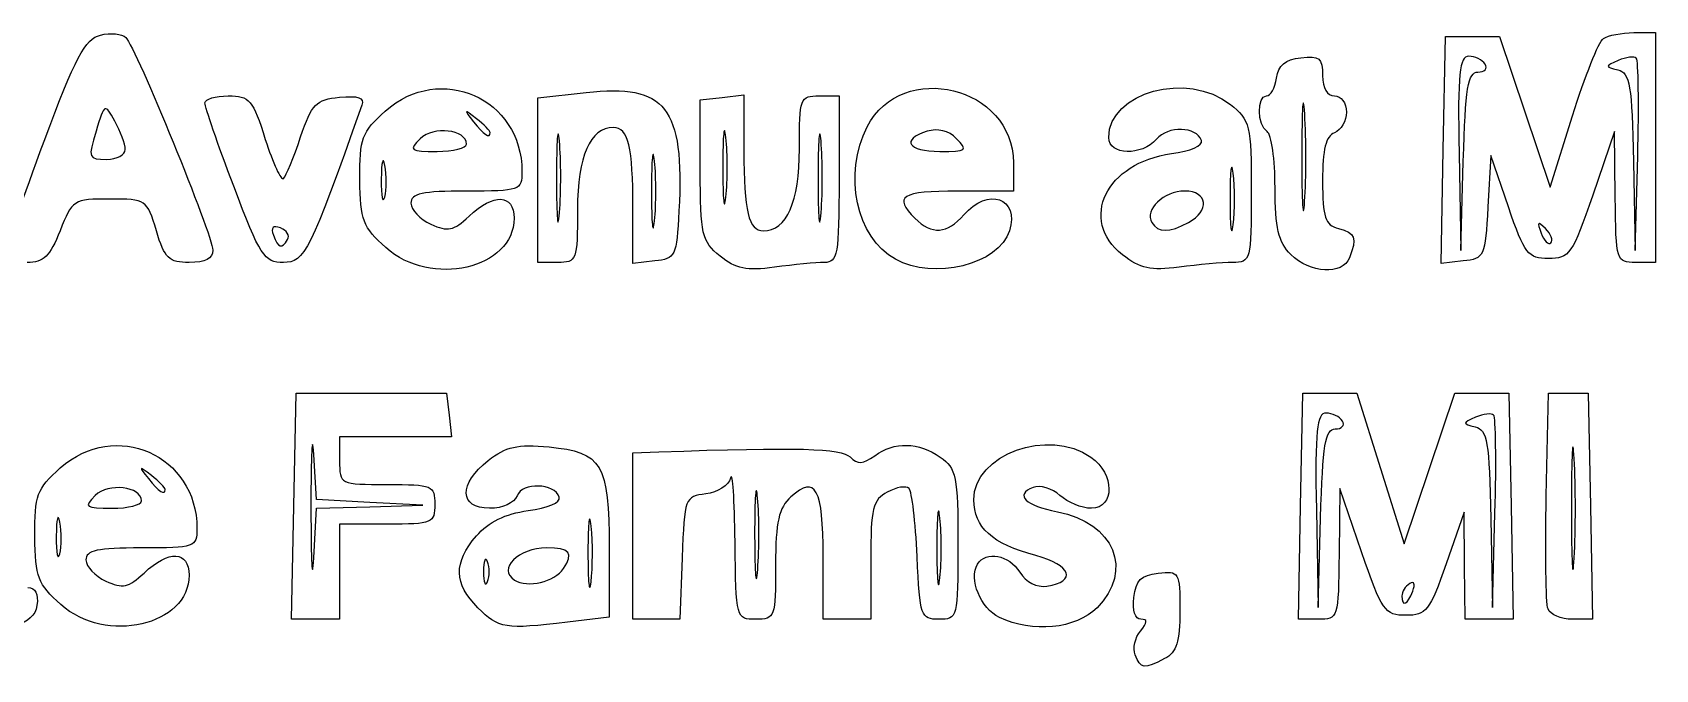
# Model space of a CAD drawing. Extents: x 0.53 to 3.78, y 0.49 to 2.29.
# Drawn here: x 2.611 to 3.293, y 0.489 to 0.757 of the extents above; entities that cross this region are included whole.
import ezdxf

# ---------------------------------------------------------------- set-up
doc = ezdxf.new("R2010")
doc.units = 0
doc.layers.get('0').update_dxf_attribs({"linetype": 'CONTINUOUS'})

msp = doc.modelspace()

# ---------------------------------------------------------------- linework, layer by layer
at = {"color": 7}
for p, q in [((3.204074, 0.70727), (3.205, 0.755)), ((3.205, 0.755), (3.216386, 0.755)), ((3.216386, 0.755), (3.227772, 0.755)), ((3.227772, 0.755), (3.238427, 0.723333)), ((3.284167, 0.756616), (3.293334, 0.756671)), ((3.293334, 0.756671), (3.293334, 0.708338)), ((3.285254, 0.745857), (3.285253, 0.745858)), ((3.218639, 0.74), (3.218639, 0.74)), ((2.823333, 0.729139), (2.843617, 0.731434)), ((2.900833, 0.729388), (2.91, 0.730442)), ((2.91, 0.730442), (2.91, 0.70716)), ((2.823333, 0.694569), (2.823333, 0.729139)), ((2.891666, 0.728333), (2.900833, 0.729388)), ((2.891666, 0.698866), (2.891666, 0.728333)), ((2.941666, 0.729999), (2.95, 0.729999)), ((2.95, 0.729999), (2.95, 0.694999)), ((3.145797, 0.722378), (3.1458, 0.722378)), ((3.238427, 0.723333), (3.249081, 0.691667)), ((3.249081, 0.691667), (3.258449, 0.721667)), ((2.803333, 0.714592), (2.803333, 0.714592)), ((2.832432, 0.710934), (2.832436, 0.710934)), ((2.902428, 0.7125), (2.902428, 0.7125)), ((2.942432, 0.710934), (2.942435, 0.710934)), ((2.999419, 0.712009), (2.999419, 0.712009)), ((3.276145, 0.715005), (3.266957, 0.688338)), ((3.276406, 0.687505), (3.276145, 0.715005)), ((2.649882, 0.7075), (2.649882, 0.7075)), ((2.793333, 0.709775), (2.793333, 0.709775)), ((3.203148, 0.659544), (3.204075, 0.707275)), ((3.204075, 0.707275), (3.204074, 0.70727)), ((3.210712, 0.705833), (3.211425, 0.665)), ((3.224045, 0.705005), (3.222856, 0.683338)), ((3.231473, 0.683338), (3.224045, 0.705005)), ((3.284767, 0.665), (3.285827, 0.704612)), ((3.293334, 0.708338), (3.293334, 0.660005)), ((2.759023, 0.700794), (2.759024, 0.700794)), ((2.872428, 0.7025), (2.872428, 0.7025)), ((3.023333, 0.701923), (3.023333, 0.69)), ((3.115744, 0.6975), (3.115744, 0.6975)), ((3.211425, 0.665), (3.212488, 0.7025)), ((3.28405, 0.702255), (3.284767, 0.665)), ((2.695451, 0.692049), (2.695451, 0.692049)), ((2.823333, 0.66), (2.823333, 0.69457)), ((2.823333, 0.69457), (2.823333, 0.694569)), ((3.023333, 0.69), (3, 0.69)), ((2.863333, 0.659557), (2.863333, 0.68284)), ((3.096885, 0.676779), (3.096885, 0.676784)), ((2.718117, 0.669651), (2.718117, 0.669651)), ((3.24708, 0.674222), (3.24708, 0.674222)), ((2.759404, 0.666228), (2.759404, 0.666228)), ((2.899961, 0.662688), (2.899961, 0.662689)), ((3.069166, 0.663251), (3.069166, 0.663251)), ((3.139999, 0.663333), (3.14, 0.663333)), ((2.831667, 0.66), (2.823333, 0.66)), ((2.8725, 0.660612), (2.863333, 0.659557)), ((2.9737, 0.661318), (2.9737, 0.661318)), ((3.212408, 0.660608), (3.203148, 0.659544)), ((3.293334, 0.660005), (3.285, 0.660005)), ((2.720742, 0.5575), (2.721666, 0.605)), ((2.721666, 0.605), (2.753333, 0.605)), ((2.753333, 0.605), (2.785, 0.605)), ((2.785, 0.605), (2.786054, 0.595833)), ((3.144075, 0.5575), (3.144999, 0.605)), ((3.144999, 0.605), (3.156348, 0.605)), ((3.156348, 0.605), (3.167696, 0.605)), ((3.167696, 0.605), (3.177636, 0.573334)), ((3.198235, 0.573334), (3.208894, 0.605)), ((3.208894, 0.605), (3.22028, 0.605)), ((3.22028, 0.605), (3.231666, 0.605)), ((3.231666, 0.605), (3.232591, 0.5575)), ((3.247395, 0.561843), (3.248333, 0.605)), ((3.248333, 0.605), (3.256666, 0.605)), ((3.256666, 0.605), (3.265, 0.605)), ((3.265, 0.605), (3.265924, 0.5575)), ((2.786054, 0.595833), (2.787108, 0.586667)), ((3.225254, 0.595858), (3.225253, 0.595858)), ((3.158639, 0.59), (3.158639, 0.59)), ((2.763554, 0.586667), (2.739999, 0.586667)), ((2.739999, 0.586667), (2.739999, 0.576667)), ((2.787108, 0.586667), (2.763554, 0.586667)), ((2.863333, 0.58), (2.874167, 0.580375)), ((2.730324, 0.560298), (2.729125, 0.579316)), ((2.863333, 0.545), (2.863333, 0.58)), ((3.177636, 0.573334), (3.187576, 0.541667)), ((3.187576, 0.541667), (3.198235, 0.573334)), ((3.259135, 0.5775), (3.259135, 0.5775)), ((2.656666, 0.559775), (2.656666, 0.559775)), ((2.666666, 0.564592), (2.666666, 0.564592)), ((2.752662, 0.559136), (2.730324, 0.560298)), ((2.915765, 0.560934), (2.915769, 0.560934)), ((3.160522, 0.565), (3.16026, 0.5375)), ((3.169709, 0.538334), (3.160522, 0.565)), ((2.719816, 0.51), (2.72074, 0.5575)), ((2.72074, 0.5575), (2.720742, 0.5575)), ((2.729135, 0.535834), (2.730318, 0.556668)), ((2.730318, 0.556668), (2.752659, 0.557321)), ((2.752659, 0.55732), (2.775, 0.557973)), ((2.752659, 0.557321), (2.752659, 0.55732)), ((2.775, 0.557973), (2.752662, 0.559136)), ((3.143149, 0.51), (3.144074, 0.5575)), ((3.144074, 0.5575), (3.144075, 0.5575)), ((3.150712, 0.555834), (3.151425, 0.515)), ((3.212812, 0.555), (3.205288, 0.533334)), ((3.213072, 0.5325), (3.212812, 0.555)), ((3.224767, 0.515), (3.225827, 0.554612)), ((3.232591, 0.5575), (3.233515, 0.51)), ((3.265924, 0.5575), (3.266849, 0.51)), ((2.622357, 0.550794), (2.622357, 0.550794)), ((2.759999, 0.55), (2.739999, 0.55)), ((2.739999, 0.55), (2.739999, 0.53)), ((2.845761, 0.549092), (2.845766, 0.549092)), ((2.992428, 0.5525), (2.992428, 0.5525)), ((3.151425, 0.515), (3.152488, 0.5525)), ((3.22405, 0.552255), (3.224767, 0.515)), ((2.853333, 0.539827), (2.853333, 0.510928)), ((2.863334, 0.545001), (2.863333, 0.545)), ((2.863334, 0.510001), (2.863334, 0.545001)), ((2.802207, 0.534167), (2.802207, 0.534167)), ((2.884026, 0.535834), (2.883053, 0.510001)), ((2.943333, 0.510001), (2.943333, 0.53647)), ((2.963333, 0.534883), (2.963333, 0.510001)), ((3.213332, 0.51), (3.213072, 0.5325)), ((2.739999, 0.53), (2.739999, 0.51)), ((2.834115, 0.531283), (2.834115, 0.531283)), ((3.191272, 0.52184), (3.191272, 0.52184)), ((2.622737, 0.516228), (2.622737, 0.516228)), ((2.798182, 0.514848), (2.798182, 0.514848)), ((3.248123, 0.514343), (3.248124, 0.514343)), ((2.729907, 0.51), (2.719816, 0.51)), ((2.739999, 0.51), (2.729907, 0.51)), ((2.853333, 0.510928), (2.835833, 0.508826)), ((2.873193, 0.510001), (2.863334, 0.510001)), ((2.883053, 0.510001), (2.873193, 0.510001)), ((2.953333, 0.510001), (2.943333, 0.510001)), ((2.963333, 0.510001), (2.953333, 0.510001)), ((3.017428, 0.510767), (3.017427, 0.510767)), ((3.151574, 0.51), (3.143149, 0.51)), ((3.223423, 0.51), (3.213332, 0.51)), ((3.233515, 0.51), (3.223423, 0.51)), ((3.266849, 0.51), (3.258319, 0.51)), ((3.074522, 0.495042), (3.074522, 0.495042))]:
    msp.add_line(p, q, dxfattribs=at)
for points in [[(2.615732, 0.710976), (2.628899, 0.746213), (2.633012, 0.753958), (2.639411, 0.755566)], [(2.639411, 0.755566), (2.64367, 0.756636), (2.648479, 0.756187), (2.650099, 0.754568)], [(2.650099, 0.754568), (2.65436, 0.750306), (2.686667, 0.671344), (2.686667, 0.66519)], [(3.258449, 0.721667), (3.263601, 0.738167), (3.269433, 0.752769), (3.271409, 0.754116)], [(3.271409, 0.754116), (3.273384, 0.755463), (3.279125, 0.756588), (3.284167, 0.756616)], [(2.759219, 0.723601), (2.78228, 0.744218), (2.816667, 0.729), (2.816667, 0.698177)], [(2.961826, 0.716975), (2.976548, 0.745444), (3.023333, 0.733994), (3.023333, 0.701923)], [(3.133934, 0.7375), (3.134696, 0.74287), (3.137602, 0.7453), (3.144166, 0.746055)], [(3.144166, 0.746055), (3.152059, 0.746963), (3.153333, 0.74592), (3.153333, 0.738555)], [(3.214803, 0.746667), (3.210844, 0.746667), (3.210125, 0.739494), (3.210712, 0.705833)], [(3.221667, 0.743333), (3.220534, 0.745167), (3.217445, 0.746667), (3.214803, 0.746667)], [(3.277644, 0.744895), (3.272013, 0.742452), (3.272005, 0.74222), (3.2775, 0.740906)], [(3.285253, 0.745858), (3.284356, 0.746755), (3.280931, 0.746323), (3.277644, 0.744895)], [(3.285827, 0.704612), (3.28641, 0.726399), (3.286152, 0.744959), (3.285254, 0.745857)], [(3.063384, 0.7125), (3.063552, 0.731663), (3.096494, 0.740628), (3.11455, 0.726425)], [(3.129767, 0.73), (3.131473, 0.73), (3.133348, 0.733375), (3.133934, 0.7375)], [(3.153333, 0.738555), (3.153333, 0.733173), (3.155187, 0.73), (3.158333, 0.73)], [(3.212488, 0.7025), (3.213365, 0.733433), (3.214442, 0.74), (3.218639, 0.74)], [(3.218639, 0.74), (3.221437, 0.74), (3.2228, 0.7415), (3.221667, 0.743333)], [(3.2775, 0.740906), (3.28257, 0.739693), (3.283428, 0.73463), (3.28405, 0.702255)], [(2.843617, 0.731434), (2.877178, 0.735231), (2.884964, 0.725318), (2.882703, 0.681667)], [(3.1458, 0.722378), (3.145137, 0.732987), (3.144587, 0.725167), (3.14458, 0.705)], [(2.645498, 0.719353), (2.641268, 0.726976), (2.641203, 0.726941), (2.637595, 0.715186)], [(2.683333, 0.727049), (2.683333, 0.728672), (2.687757, 0.73), (2.693163, 0.73)], [(2.695451, 0.692049), (2.688786, 0.709675), (2.683333, 0.725425), (2.683333, 0.727049)], [(2.693163, 0.73), (2.702152, 0.73), (2.703486, 0.728436), (2.708759, 0.711707)], [(2.749339, 0.726078), (2.727463, 0.6643), (2.725318, 0.66), (2.716376, 0.66)], [(2.7236, 0.712736), (2.728301, 0.726657), (2.73005, 0.728449), (2.739884, 0.729411)], [(2.739884, 0.729411), (2.7479, 0.730196), (2.750476, 0.729288), (2.749339, 0.726078)], [(2.748518, 0.694829), (2.748349, 0.712226), (2.749272, 0.714708), (2.759219, 0.723601)], [(2.7975, 0.720425), (2.792213, 0.724571), (2.792095, 0.724454), (2.796241, 0.719167)], [(2.933333, 0.707762), (2.933333, 0.72926), (2.93361, 0.729999), (2.941666, 0.729999)], [(3.11455, 0.726425), (3.122867, 0.719883), (3.123333, 0.717936), (3.123333, 0.689758)], [(3.13, 0.715), (3.125794, 0.717599), (3.125603, 0.73), (3.129767, 0.73)], [(3.158333, 0.73), (3.161136, 0.73), (3.163333, 0.727025), (3.163333, 0.723229)], [(2.649882, 0.7075), (2.649815, 0.709792), (2.647844, 0.715125), (2.645498, 0.719353)], [(2.793333, 0.709775), (2.793333, 0.715887), (2.779395, 0.717491), (2.773914, 0.712009)], [(2.796241, 0.719167), (2.800596, 0.713614), (2.803333, 0.711848), (2.803333, 0.714592)], [(2.803333, 0.714592), (2.803333, 0.715284), (2.800708, 0.717909), (2.7975, 0.720425)], [(2.832436, 0.710934), (2.831737, 0.71867), (2.831173, 0.711501), (2.831183, 0.695)], [(2.85516, 0.716667), (2.84531, 0.716667), (2.84, 0.704608), (2.84, 0.682238)], [(2.863333, 0.68284), (2.863333, 0.708532), (2.861368, 0.716667), (2.85516, 0.716667)], [(2.902428, 0.7125), (2.901709, 0.719375), (2.90112, 0.71375), (2.90112, 0.7)], [(2.942435, 0.710934), (2.941736, 0.71867), (2.941173, 0.711501), (2.941183, 0.695)], [(2.9737, 0.661318), (2.957243, 0.67044), (2.951553, 0.69711), (2.961826, 0.716975)], [(3.102364, 0.711289), (3.100435, 0.717155), (3.088178, 0.717505), (3.083466, 0.711828)], [(3.145786, 0.685712), (3.146457, 0.69527), (3.146463, 0.71177), (3.145797, 0.722378)], [(3.163333, 0.723229), (3.163333, 0.719505), (3.161083, 0.715594), (3.158333, 0.714539)], [(2.599898, 0.664167), (2.599843, 0.666458), (2.606967, 0.687523), (2.615732, 0.710976)], [(2.637595, 0.715186), (2.634125, 0.703881), (2.634328, 0.703333), (2.641979, 0.703333)], [(2.708759, 0.711707), (2.71193, 0.701646), (2.715382, 0.694252), (2.716429, 0.695276)], [(2.716429, 0.695276), (2.717476, 0.696301), (2.720703, 0.704157), (2.7236, 0.712736)], [(2.773914, 0.712009), (2.769012, 0.707108), (2.769594, 0.706667), (2.780952, 0.706667)], [(2.832454, 0.680934), (2.833143, 0.689698), (2.833135, 0.703198), (2.832432, 0.710934)], [(2.902428, 0.6875), (2.903147, 0.694375), (2.903147, 0.705625), (2.902428, 0.7125)], [(2.942454, 0.680934), (2.943143, 0.689698), (2.943135, 0.703198), (2.942432, 0.710934)], [(2.987038, 0.715118), (2.975801, 0.711551), (2.978889, 0.706667), (2.992381, 0.706667)], [(2.999419, 0.712009), (2.996008, 0.71542), (2.991532, 0.716544), (2.987038, 0.715118)], [(2.992381, 0.706667), (3.003739, 0.706667), (3.00432, 0.707108), (2.999419, 0.712009)], [(3.083466, 0.711828), (3.07745, 0.704579), (3.063319, 0.705052), (3.063384, 0.7125)], [(3.089798, 0.705729), (3.097784, 0.7068), (3.103071, 0.70914), (3.102364, 0.711289)], [(3.133333, 0.69147), (3.133333, 0.703278), (3.131833, 0.713867), (3.13, 0.715)], [(3.158333, 0.714539), (3.154729, 0.713156), (3.153333, 0.707513), (3.153333, 0.694331)], [(2.641979, 0.703333), (2.64639, 0.703333), (2.649947, 0.705208), (2.649882, 0.7075)], [(2.759024, 0.700794), (2.758226, 0.704941), (2.757544, 0.702333), (2.757507, 0.695)], [(2.780952, 0.706667), (2.787761, 0.706667), (2.793333, 0.708066), (2.793333, 0.709775)], [(2.872428, 0.7025), (2.871709, 0.709375), (2.871121, 0.70375), (2.871121, 0.69)], [(2.91, 0.70716), (2.91, 0.681467), (2.911965, 0.673333), (2.918173, 0.673333)], [(2.918173, 0.673333), (2.928023, 0.673333), (2.933333, 0.685392), (2.933333, 0.707762)], [(3.069166, 0.663251), (3.050609, 0.677894), (3.06234, 0.702046), (3.089798, 0.705729)], [(3.115744, 0.6975), (3.115004, 0.703458), (3.1144, 0.698583), (3.1144, 0.686667)], [(3.14458, 0.705), (3.144573, 0.684833), (3.145115, 0.676154), (3.145786, 0.685712)], [(2.758957, 0.687461), (2.759791, 0.690648), (2.759821, 0.696648), (2.759023, 0.700794)], [(2.816667, 0.698177), (2.816667, 0.690275), (2.815881, 0.69), (2.793333, 0.69)], [(2.872428, 0.6775), (2.873147, 0.684375), (2.873147, 0.695625), (2.872428, 0.7025)], [(2.899961, 0.662689), (2.892255, 0.668923), (2.891666, 0.671492), (2.891666, 0.698866)], [(2.90112, 0.7), (2.90112, 0.68625), (2.901709, 0.680625), (2.902428, 0.6875)], [(3.115744, 0.675833), (3.116484, 0.681792), (3.116484, 0.691542), (3.115744, 0.6975)], [(2.716376, 0.66), (2.708306, 0.66), (2.706554, 0.662683), (2.695451, 0.692049)], [(2.759404, 0.666228), (2.749785, 0.674823), (2.748684, 0.677715), (2.748518, 0.694829)], [(2.757507, 0.695), (2.757474, 0.687667), (2.758122, 0.684274), (2.758957, 0.687461)], [(2.793333, 0.69), (2.774669, 0.69), (2.77, 0.688986), (2.77, 0.684929)], [(2.831183, 0.695), (2.831193, 0.6785), (2.831765, 0.67217), (2.832454, 0.680934)], [(2.871121, 0.69), (2.871121, 0.67625), (2.871708, 0.670625), (2.872428, 0.6775)], [(2.941183, 0.695), (2.941193, 0.6785), (2.941765, 0.67217), (2.942454, 0.680934)], [(2.95, 0.694999), (2.95, 0.663097), (2.949451, 0.659999), (2.943798, 0.659999)], [(3, 0.69), (2.976153, 0.69), (2.972673, 0.687802), (2.981904, 0.678571)], [(3.00244, 0.68), (3.012575, 0.691837), (3.026041, 0.687117), (3.021645, 0.673267)], [(3.095408, 0.69), (3.086529, 0.69), (3.078284, 0.682139), (3.081576, 0.676813)], [(3.096885, 0.676784), (3.105999, 0.681662), (3.105067, 0.69), (3.095408, 0.69)], [(3.123333, 0.689758), (3.123333, 0.660708), (3.123146, 0.66), (3.115465, 0.66)], [(3.14, 0.663333), (3.134713, 0.66862), (3.133333, 0.674444), (3.133333, 0.69147)], [(3.153333, 0.694331), (3.153333, 0.678846), (3.154355, 0.675775), (3.159999, 0.674299)], [(2.643311, 0.686667), (2.628167, 0.686667), (2.627514, 0.686249), (2.62244, 0.673333)], [(2.662939, 0.673333), (2.659017, 0.686426), (2.658662, 0.686667), (2.643311, 0.686667)], [(2.77, 0.684929), (2.77, 0.682139), (2.773765, 0.678142), (2.778366, 0.676045)], [(2.794414, 0.67945), (2.804857, 0.68926), (2.813333, 0.688868), (2.813333, 0.678575)], [(3.1144, 0.686667), (3.1144, 0.67475), (3.115004, 0.669875), (3.115744, 0.675833)], [(3.222856, 0.683338), (3.221711, 0.662462), (3.221329, 0.661632), (3.212408, 0.660608)], [(3.248336, 0.661671), (3.239708, 0.661671), (3.238266, 0.663524), (3.231473, 0.683338)], [(3.266957, 0.688338), (3.258383, 0.66345), (3.257141, 0.661671), (3.248336, 0.661671)], [(3.285, 0.660005), (3.276806, 0.660005), (3.276663, 0.660463), (3.276406, 0.687505)], [(2.715151, 0.674481), (2.711941, 0.675712), (2.710957, 0.674719), (2.712193, 0.671497)], [(2.813333, 0.678575), (2.813333, 0.657289), (2.778368, 0.649284), (2.759404, 0.666228)], [(2.778366, 0.676045), (2.785488, 0.6728), (2.787876, 0.673307), (2.794414, 0.67945)], [(2.84, 0.682238), (2.84, 0.66074), (2.839723, 0.66), (2.831667, 0.66)], [(2.882703, 0.681667), (2.881716, 0.662623), (2.881228, 0.661616), (2.8725, 0.660612)], [(2.981904, 0.678571), (2.988957, 0.671518), (2.995571, 0.671978), (3.00244, 0.68)], [(3.081576, 0.676813), (3.084294, 0.672414), (3.088705, 0.672406), (3.096885, 0.676779)], [(3.24708, 0.674222), (3.243788, 0.67749), (3.243405, 0.677107), (3.245214, 0.672356)], [(2.62244, 0.673333), (2.618215, 0.662576), (2.615541, 0.66), (2.608601, 0.66)], [(2.6768, 0.66), (2.668178, 0.66), (2.666431, 0.661681), (2.662939, 0.673333)], [(2.712193, 0.671497), (2.714342, 0.665898), (2.715563, 0.665517), (2.718117, 0.669651)], [(2.718117, 0.669651), (2.719132, 0.671292), (2.717796, 0.673466), (2.715151, 0.674481)], [(3.021645, 0.673267), (3.01716, 0.659136), (2.989897, 0.652341), (2.9737, 0.661318)], [(3.159999, 0.674299), (3.167088, 0.672445), (3.167873, 0.670357), (3.164643, 0.661939)], [(3.245214, 0.672356), (3.246466, 0.669069), (3.24833, 0.667219), (3.249356, 0.668245)], [(3.249356, 0.668245), (3.250383, 0.669272), (3.249358, 0.671961), (3.24708, 0.674222)], [(2.686667, 0.66519), (2.686667, 0.661661), (2.683508, 0.66), (2.6768, 0.66)], [(2.922926, 0.657989), (2.911199, 0.656381), (2.906591, 0.657324), (2.899961, 0.662688)], [(3.092965, 0.658009), (3.081065, 0.65639), (3.076621, 0.657369), (3.069166, 0.663251)], [(3.164643, 0.661939), (3.161817, 0.654576), (3.147973, 0.65536), (3.139999, 0.663333)], [(2.943798, 0.659999), (2.940387, 0.659999), (2.930995, 0.659095), (2.922926, 0.657989)], [(3.115465, 0.66), (3.111137, 0.66), (3.101012, 0.659104), (3.092965, 0.658009)], [(2.622553, 0.573601), (2.645613, 0.594218), (2.68, 0.579), (2.68, 0.548177)], [(3.154803, 0.596667), (3.150844, 0.596667), (3.150125, 0.589494), (3.150712, 0.555834)], [(3.161667, 0.593334), (3.160534, 0.595167), (3.157445, 0.596667), (3.154803, 0.596667)], [(3.217644, 0.594896), (3.212013, 0.592452), (3.212005, 0.592221), (3.2175, 0.590906)], [(3.225253, 0.595858), (3.224356, 0.596756), (3.220931, 0.596324), (3.217644, 0.594896)], [(3.225827, 0.554612), (3.226409, 0.576399), (3.226152, 0.59496), (3.225254, 0.595858)], [(2.729125, 0.579316), (2.728467, 0.589776), (2.727933, 0.579584), (2.727939, 0.556668)], [(3.006666, 0.560275), (3.006666, 0.579295), (3.038035, 0.590675), (3.055925, 0.578144)], [(3.152488, 0.5525), (3.153365, 0.583434), (3.154442, 0.59), (3.158639, 0.59)], [(3.158639, 0.59), (3.161437, 0.59), (3.1628, 0.5915), (3.161667, 0.593334)], [(3.2175, 0.590906), (3.22257, 0.589694), (3.223428, 0.584631), (3.22405, 0.552255)], [(3.259135, 0.5775), (3.258483, 0.588959), (3.257951, 0.579584), (3.257951, 0.556667)], [(2.8025, 0.576752), (2.809935, 0.582622), (2.814763, 0.583694), (2.828059, 0.58243)], [(2.828059, 0.58243), (2.850385, 0.580307), (2.853333, 0.575337), (2.853333, 0.539827)], [(2.874167, 0.580375), (2.933091, 0.582412), (2.950923, 0.581934), (2.954637, 0.57822)], [(2.964992, 0.57874), (2.973249, 0.584778), (2.983435, 0.584558), (2.992592, 0.578145)], [(2.611851, 0.544829), (2.611682, 0.562226), (2.612606, 0.564708), (2.622553, 0.573601)], [(2.660833, 0.570425), (2.655546, 0.574571), (2.655428, 0.574454), (2.659575, 0.569167)], [(2.739999, 0.576667), (2.739999, 0.566667), (2.739999, 0.566667), (2.759999, 0.566667)], [(2.802976, 0.556666), (2.790212, 0.556666), (2.78997, 0.566861), (2.8025, 0.576752)], [(2.954637, 0.57822), (2.957846, 0.575011), (2.960043, 0.575122), (2.964992, 0.57874)], [(2.992592, 0.578145), (2.999358, 0.573406), (3, 0.570228), (3, 0.541478)], [(3.055925, 0.578144), (3.065927, 0.571138), (3.066042, 0.556667), (3.056096, 0.556667)], [(3.259135, 0.535834), (3.259786, 0.547292), (3.259786, 0.566042), (3.259135, 0.5775)], [(2.656666, 0.559775), (2.656666, 0.565887), (2.642729, 0.567491), (2.637247, 0.562009)], [(2.659575, 0.569167), (2.663929, 0.563614), (2.666666, 0.561848), (2.666666, 0.564592)], [(2.666666, 0.564592), (2.666666, 0.565284), (2.664041, 0.567909), (2.660833, 0.570425)], [(2.759999, 0.566667), (2.77911, 0.566667), (2.779999, 0.566297), (2.779999, 0.558333)], [(2.832364, 0.561289), (2.830399, 0.567267), (2.816866, 0.567733), (2.814628, 0.5619)], [(2.904408, 0.569369), (2.903582, 0.566237), (2.898944, 0.563278), (2.893961, 0.562702)], [(2.90628, 0.542501), (2.906068, 0.560376), (2.905224, 0.572466), (2.904408, 0.569369)], [(2.915769, 0.560934), (2.91507, 0.568671), (2.914506, 0.561501), (2.914516, 0.545)], [(2.943333, 0.53647), (2.943333, 0.564951), (2.940141, 0.570845), (2.92979, 0.561477)], [(3.042887, 0.562071), (3.039602, 0.565043), (3.034514, 0.566554), (3.03158, 0.565428)], [(2.637247, 0.562009), (2.632346, 0.557108), (2.632927, 0.556667), (2.644285, 0.556667)], [(2.644285, 0.556667), (2.651095, 0.556667), (2.656666, 0.558066), (2.656666, 0.559775)], [(2.814628, 0.5619), (2.813443, 0.558813), (2.808665, 0.556666), (2.802976, 0.556666)], [(2.819297, 0.555662), (2.827625, 0.556779), (2.833076, 0.559126), (2.832364, 0.561289)], [(2.893961, 0.562702), (2.885193, 0.56169), (2.884979, 0.561112), (2.884026, 0.535834)], [(2.915787, 0.530934), (2.916476, 0.539698), (2.916469, 0.553198), (2.915765, 0.560934)], [(2.92979, 0.561477), (2.924601, 0.556781), (2.923333, 0.551153), (2.923333, 0.532817)], [(2.970285, 0.563487), (2.964191, 0.560225), (2.963333, 0.556695), (2.963333, 0.534883)], [(2.979439, 0.565006), (2.978228, 0.566217), (2.974109, 0.565533), (2.970285, 0.563487)], [(2.98284, 0.536402), (2.982181, 0.550923), (2.98065, 0.563795), (2.979439, 0.565006)], [(3.032715, 0.53679), (3.014385, 0.541672), (3.006666, 0.54863), (3.006666, 0.560275)], [(3.03158, 0.565428), (3.023665, 0.562391), (3.028334, 0.557721), (3.041816, 0.555192)], [(3.056096, 0.556667), (3.052115, 0.556667), (3.046171, 0.559099), (3.042887, 0.562071)], [(3.248124, 0.514343), (3.247207, 0.516732), (3.24688, 0.538107), (3.247395, 0.561843)], [(2.622357, 0.550794), (2.621559, 0.554941), (2.620877, 0.552333), (2.62084, 0.545)], [(2.727939, 0.556668), (2.727946, 0.533751), (2.728484, 0.524376), (2.729135, 0.535834)], [(2.779999, 0.558333), (2.779999, 0.55037), (2.77911, 0.55), (2.759999, 0.55)], [(2.797505, 0.54502), (2.802607, 0.550951), (2.809586, 0.554359), (2.819297, 0.555662)], [(2.845766, 0.549092), (2.845045, 0.556008), (2.844442, 0.551167), (2.844427, 0.538333)], [(2.992428, 0.5525), (2.991709, 0.559375), (2.991121, 0.55375), (2.991121, 0.54)], [(3.041816, 0.555192), (3.065665, 0.550718), (3.074053, 0.530417), (3.058485, 0.514849)], [(3.257951, 0.556667), (3.257951, 0.53375), (3.258483, 0.524375), (3.259135, 0.535834)], [(2.62229, 0.537461), (2.623124, 0.540648), (2.623154, 0.546648), (2.622357, 0.550794)], [(2.68, 0.548177), (2.68, 0.540275), (2.679214, 0.54), (2.656667, 0.54)], [(2.845739, 0.525759), (2.846475, 0.531676), (2.846488, 0.542176), (2.845761, 0.549092)], [(2.992428, 0.5275), (2.993147, 0.534375), (2.993147, 0.545625), (2.992428, 0.5525)], [(2.622737, 0.516228), (2.613118, 0.524823), (2.612017, 0.527715), (2.611851, 0.544829)], [(2.62084, 0.545), (2.620807, 0.537667), (2.621456, 0.534274), (2.62229, 0.537461)], [(2.656667, 0.54), (2.638002, 0.54), (2.633333, 0.538986), (2.633333, 0.534929)], [(2.657748, 0.52945), (2.66819, 0.53926), (2.676667, 0.538868), (2.676667, 0.528575)], [(2.798182, 0.514848), (2.78801, 0.52502), (2.787814, 0.533754), (2.797505, 0.54502)], [(2.827075, 0.54), (2.815196, 0.54), (2.806252, 0.531067), (2.813547, 0.526489)], [(2.834115, 0.531283), (2.838499, 0.537937), (2.836832, 0.54), (2.827075, 0.54)], [(2.915, 0.510001), (2.906707, 0.510001), (2.906665, 0.510159), (2.90628, 0.542501)], [(2.914516, 0.545), (2.914526, 0.5285), (2.915099, 0.522171), (2.915787, 0.530934)], [(2.991121, 0.54), (2.991121, 0.52625), (2.99171, 0.520625), (2.992428, 0.5275)], [(3, 0.541478), (3, 0.510496), (2.999874, 0.510001), (2.99202, 0.510001)], [(2.633333, 0.534929), (2.633333, 0.532139), (2.637098, 0.528142), (2.6417, 0.526045)], [(2.802207, 0.534167), (2.801283, 0.536458), (2.800526, 0.534583), (2.800526, 0.53)], [(2.802207, 0.525833), (2.803132, 0.528125), (2.803132, 0.531875), (2.802207, 0.534167)], [(2.844427, 0.538333), (2.844416, 0.5255), (2.845002, 0.519842), (2.845739, 0.525759)], [(2.923333, 0.532817), (2.923333, 0.510702), (2.923078, 0.510001), (2.915, 0.510001)], [(2.99202, 0.510001), (2.984374, 0.510001), (2.983989, 0.511108), (2.98284, 0.536402)], [(3.017427, 0.510767), (3.009562, 0.514558), (3.004431, 0.52702), (3.008216, 0.533144)], [(3.008216, 0.533144), (3.011804, 0.538949), (3.021437, 0.537135), (3.026025, 0.529789)], [(3.037399, 0.523956), (3.050193, 0.525843), (3.047649, 0.532813), (3.032715, 0.53679)], [(3.16026, 0.5375), (3.160003, 0.510378), (3.159884, 0.51), (3.151574, 0.51)], [(3.18833, 0.511667), (3.179525, 0.511667), (3.178283, 0.513446), (3.169709, 0.538334)], [(3.205288, 0.533334), (3.198416, 0.513543), (3.196948, 0.511667), (3.18833, 0.511667)], [(2.676667, 0.528575), (2.676667, 0.507289), (2.641701, 0.499284), (2.622737, 0.516228)], [(2.6417, 0.526045), (2.648821, 0.5228), (2.651209, 0.523307), (2.657748, 0.52945)], [(2.800526, 0.53), (2.800526, 0.525417), (2.801283, 0.523542), (2.802207, 0.525833)], [(2.813547, 0.526489), (2.818996, 0.52307), (2.830466, 0.525743), (2.834115, 0.531283)], [(3.026025, 0.529789), (3.028662, 0.525565), (3.033051, 0.523314), (3.037399, 0.523956)], [(3.073945, 0.519167), (3.074774, 0.526367), (3.076966, 0.52856), (3.084166, 0.529388)], [(3.084166, 0.529388), (3.093091, 0.530415), (3.093333, 0.530001), (3.093333, 0.513672)], [(3.191272, 0.52184), (3.19241, 0.524807), (3.191852, 0.526145), (3.189962, 0.524977)], [(2.608922, 0.523333), (2.612071, 0.523333), (2.61342, 0.520678), (2.612732, 0.515833)], [(3.076853, 0.51), (3.074496, 0.51), (3.073318, 0.513716), (3.073945, 0.519167)], [(3.189962, 0.524977), (3.188149, 0.523857), (3.186667, 0.521529), (3.186667, 0.519804)], [(3.186667, 0.519804), (3.186667, 0.515009), (3.189056, 0.516065), (3.191272, 0.52184)], [(2.612732, 0.515833), (2.611528, 0.50736), (2.598962, 0.50435), (2.589167, 0.510188)], [(2.835833, 0.508826), (2.809348, 0.505645), (2.807011, 0.506019), (2.798182, 0.514848)], [(3.058485, 0.514849), (3.049531, 0.505894), (3.031299, 0.504082), (3.017428, 0.510767)], [(3.093333, 0.513672), (3.093333, 0.500503), (3.091948, 0.49616), (3.086885, 0.493451)], [(3.258319, 0.51), (3.253628, 0.51), (3.24904, 0.511955), (3.248123, 0.514343)], [(3.076702, 0.505042), (3.07981, 0.508788), (3.079847, 0.51), (3.076853, 0.51)], [(3.074522, 0.495042), (3.073458, 0.497816), (3.074445, 0.502316), (3.076702, 0.505042)], [(3.086885, 0.493451), (3.078343, 0.488879), (3.076812, 0.489076), (3.074522, 0.495042)]]:
    msp.add_open_spline(points, degree=3, dxfattribs=at)

doc.saveas('drawing.dxf')
